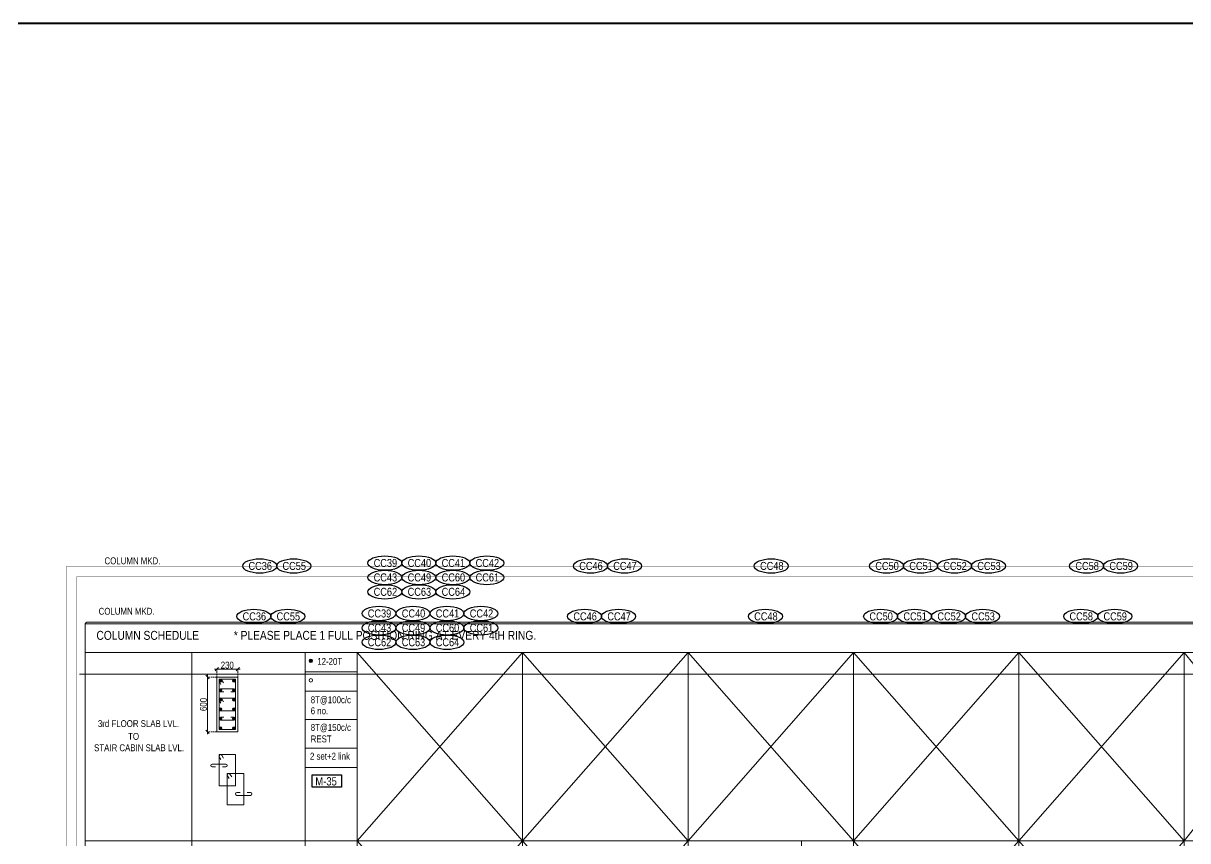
# Model space of a CAD drawing. Header units: millimetres. Extents: x 1112055 to 3390982, y -148532 to 766891.
# Drawn here: x 2683720 to 2734651, y 641182 to 676953 of the extents above; entities that cross this region are included whole.
import ezdxf
from ezdxf.enums import TextEntityAlignment as Align

# ---------------------------------------------------------------- set-up
doc = ezdxf.new("R2010")
doc.units = ezdxf.units.MM
doc.header["$PDMODE"] = 35
doc.header["$PDSIZE"] = -25
doc.linetypes.add('DASHED2', pattern=[0.375, 0.25, -0.125])
doc.linetypes.add('Hidden', pattern=[9.525, 6.35, -3.175])
for name, color, linetype, lineweight in [('B COL. SIZE DIM', 220, 'Continuous', 25), ('B COLSCH', 204, 'Continuous', 20), ('B COLUMN', 1, 'Hidden', 9), ('B STEEL', 34, 'Continuous', 15), ('B TITLE BLOCK', 250, 'Continuous', 0)]:
    doc.layers.add(name, color=color, linetype=linetype, lineweight=lineweight)
doc.layers.add('B TEXT', color=7, linetype='Continuous')
doc.styles.add('dim inside', font='romans.shx', dxfattribs={"width": 0.8, "height": 125})
doc.styles.add('SWINC', font='swissc.ttf')
doc.dimstyles.new('dim inside', dxfattribs={"dimtxt": 125, "dimasz": 100, "dimexe": 0, "dimexo": 0, "dimgap": 10, "dimtad": 0, "dimdec": 0, "dimzin": 0, "dimdsep": 46, "dimtxsty": 'dim inside', "dimblk": 'SMALL', "dimcen": 0.09, "dimadec": 0, "dimazin": 0, "dimtfac": 1, "dimtdec": 0, "dimtofl": 0, "dimtmove": 0, "dimatfit": 3, "dimfxl": 1, "dimtolj": 1, "dimtzin": 0, "dimarcsym": 2})

# ---------------------------------------------------------------- blocks, each defined once
blk = doc.blocks.new('_Oblique')
at = {"color": 0, "linetype": 'ByBlock', "lineweight": -2}
blk.add_line((-0.5, -0.5), (0.5, 0.5), dxfattribs=at)
blk = doc.blocks.new('*D5713')
at = {"layer": 'B COL. SIZE DIM', "color": 250, "lineweight": 9, "ltscale": 250, "transparency": 16777216}
blk.add_line((2692081, 648690), (2693201, 648690), dxfattribs=at)
at = {"layer": 'B COL. SIZE DIM', "color": 250, "linetype": 'DASHED2', "lineweight": 9, "ltscale": 250, "transparency": 16777216}
for p, q in [((2692181, 648345), (2692181, 648690)), ((2693101, 648345), (2693101, 648690))]:
    blk.add_line(p, q, dxfattribs=at)
at = {"layer": 'Defpoints', "color": 0, "lineweight": 40, "transparency": 16777216}
for p in [(2693101, 648690), (2692181, 648345), (2693101, 648345)]:
    blk.add_point(p, dxfattribs=at)
at = {"layer": 'B COL. SIZE DIM', "color": 250, "lineweight": 9, "transparency": 16777216, "xscale": 150, "yscale": 150, "zscale": 150, "rotation": 180}
blk.add_blockref('_Oblique', (2692181, 648690), dxfattribs=at)
at = {"layer": 'B COL. SIZE DIM', "color": 250, "lineweight": 9, "transparency": 16777216, "xscale": 150, "yscale": 150, "zscale": 150}
blk.add_blockref('_Oblique', (2693101, 648690), dxfattribs=at)
at = {"layer": 'B COL. SIZE DIM', "color": 6, "transparency": 16777216, "insert": (2692641, 648865), "char_height": 300, "attachment_point": 5, "style": 'SWINC'}
blk.add_mtext('\\A1;230', dxfattribs=at)
blk = doc.blocks.new('*D5714')
at = {"layer": 'B COL. SIZE DIM', "color": 250, "lineweight": 9, "ltscale": 250, "transparency": 16777216}
blk.add_line((2691777, 648445), (2691777, 645845), dxfattribs=at)
at = {"layer": 'B COL. SIZE DIM', "color": 250, "linetype": 'DASHED2', "lineweight": 9, "ltscale": 250, "transparency": 16777216}
for p, q in [((2692181, 648345), (2691777, 648345)), ((2692181, 645945), (2691777, 645945))]:
    blk.add_line(p, q, dxfattribs=at)
at = {"layer": 'Defpoints', "color": 0, "lineweight": 40, "transparency": 16777216}
for p in [(2692181, 648345), (2691777, 645945), (2692181, 645945)]:
    blk.add_point(p, dxfattribs=at)
at = {"layer": 'B COL. SIZE DIM', "color": 250, "lineweight": 9, "transparency": 16777216, "xscale": 150, "yscale": 150, "zscale": 150}
for p, rotation in [((2691777, 648345), 90), ((2691777, 645945), 270)]:
    blk.add_blockref('_Oblique', p, dxfattribs=dict(at, rotation=rotation))
at = {"layer": 'B COL. SIZE DIM', "color": 6, "transparency": 16777216, "insert": (2691602, 647145), "char_height": 300, "attachment_point": 5, "rotation": 90, "style": 'SWINC'}
blk.add_mtext('\\A1;600', dxfattribs=at)

msp = doc.modelspace()

# ---------------------------------------------------------------- hatches: boundary and pattern name
at = {"layer": 'B STEEL', "lineweight": 9, "ltscale": 0.5}
h = msp.add_hatch(color=34, dxfattribs=at)
edge = h.paths.add_edge_path()
edge.add_arc((2696299.3, 649053.9), 76.8, 0, 360)
h = msp.add_hatch(color=34, dxfattribs=at)
edge = h.paths.add_edge_path()
edge.add_arc((2692344.9, 648180.7), 64, 0, 360)
h = msp.add_hatch(color=34, dxfattribs=at)
edge = h.paths.add_edge_path()
edge.add_arc((2692936.9, 648180.7), 64, 0, 360)
h = msp.add_hatch(color=34, dxfattribs=at)
edge = h.paths.add_edge_path()
edge.add_arc((2692344.9, 647766.3), 64, 0, 360)
h = msp.add_hatch(color=34, dxfattribs=at)
edge = h.paths.add_edge_path()
edge.add_arc((2692344.9, 647351.9), 64, 0, 360)
h = msp.add_hatch(color=3, dxfattribs=at)
edge = h.paths.add_edge_path()
edge.add_arc((2692936.9, 647766.3), 64, 0, 360)
h = msp.add_hatch(color=3, dxfattribs=at)
edge = h.paths.add_edge_path()
edge.add_arc((2692936.9, 647351.9), 64, 0, 360)
h = msp.add_hatch(color=34, dxfattribs=at)
edge = h.paths.add_edge_path()
edge.add_arc((2692344.9, 646937.5), 64, 0, 360)
h = msp.add_hatch(color=3, dxfattribs=at)
edge = h.paths.add_edge_path()
edge.add_arc((2692936.9, 646937.5), 64, 0, 360)
h = msp.add_hatch(color=34, dxfattribs=at)
edge = h.paths.add_edge_path()
edge.add_arc((2692344.9, 646523.2), 64, 0, 360)
h = msp.add_hatch(color=3, dxfattribs=at)
edge = h.paths.add_edge_path()
edge.add_arc((2692936.9, 646523.2), 64, 0, 360)
h = msp.add_hatch(color=34, dxfattribs=at)
edge = h.paths.add_edge_path()
edge.add_arc((2692344.9, 646108.8), 64, 0, 360)
h = msp.add_hatch(color=34, dxfattribs=at)
edge = h.paths.add_edge_path()
edge.add_arc((2692936.9, 646108.8), 64, 0, 360)

# ---------------------------------------------------------------- linework, layer by layer
at = {"color": 2, "lineweight": 40}
msp.add_lwpolyline([(2460595.7, 676953.5), (2855292.1, 676953.5), (2855292.1, 522266.8), (2460595.7, 522266.8)], close=True, dxfattribs=at)
at = {"layer": 'B COLSCH', "color": 250, "lineweight": 0}
for p, q in [((2686433.2, 650677.2), (2686433.2, 574628.3)), ((2686433.2, 650677.2), (2815548.4, 650677.2)), ((2686497.2, 650741.2), (2815484.4, 650741.2)), ((2686433.2, 649422.2), (2815548.4, 649422.2)), ((2691093.8, 649422.2), (2691093.8, 574628.3)), ((2696053, 649422.2), (2696053, 583503.5)), ((2698327.4, 649422.2), (2698327.4, 574628.3)), ((2698327.4, 641182.4), (2705560.9, 649422.2)), ((2705560.9, 641182.4), (2698327.4, 649422.2)), ((2705560.9, 649422.2), (2705560.9, 574628.3)), ((2705560.9, 641182.4), (2712794.5, 649422.2)), ((2712794.5, 641182.4), (2705560.9, 649422.2)), ((2712794.5, 649422.2), (2712794.5, 574628.3)), ((2712794.5, 641182.4), (2720028, 649422.2)), ((2720028, 641182.4), (2712794.5, 649422.2)), ((2720028, 649422.2), (2720028, 574628.3)), ((2720028, 641182.4), (2727261.5, 649422.2)), ((2727261.5, 641182.4), (2720028, 649422.2)), ((2727261.5, 649422.2), (2727261.5, 574628.3)), ((2727261.5, 641182.4), (2734495.1, 649422.2)), ((2734495.1, 641182.4), (2727261.5, 649422.2)), ((2734495.1, 649422.2), (2734495.1, 574628.3)), ((2734495.1, 641182.4), (2741053.4, 649422.2)), ((2741053.4, 641182.4), (2734495.1, 649422.2)), ((2686176, 648470.9), (2815291.2, 648470.9)), ((2696053, 648577.2), (2698327.4, 648577.2)), ((2696053, 647732.2), (2698327.4, 647732.2)), ((2696053, 646482.5), (2698327.4, 646482.5)), ((2696053, 645232.7), (2698327.4, 645232.7)), ((2696053, 644387.7), (2698327.4, 644387.7)), ((2686433.2, 641182.4), (2815548.4, 641182.4)), ((2698327.4, 632942.5), (2705560.9, 641182.4)), ((2705560.9, 632942.5), (2698327.4, 641182.4)), ((2705560.9, 632942.5), (2712794.5, 641182.4)), ((2712794.5, 632942.5), (2705560.9, 641182.4)), ((2717753.6, 641182.4), (2717753.6, 583503.5)), ((2720028, 632942.5), (2727261.5, 641182.4)), ((2727261.5, 632942.5), (2720028, 641182.4)), ((2727261.5, 632942.5), (2734495.1, 641182.4)), ((2734495.1, 632942.5), (2727261.5, 641182.4))]:
    msp.add_line(p, q, dxfattribs=at)
msp.add_arc((2686497.2, 650677.2), 64, 90, 180, dxfattribs=at)
at = {"layer": 'B COLUMN', "color": 1, "linetype": 'ByBlock', "lineweight": 20}
msp.add_lwpolyline([(2692180.9, 645944.7), (2693100.9, 645944.7), (2693100.9, 648344.7), (2692180.9, 648344.7)], close=True, dxfattribs=at)
at = {"layer": 'B STEEL', "color": 34, "lineweight": 9, "ltscale": 0.5}
for points in [[(2692280.9, 646873.5), (2693000.9, 646873.5), (2693000.9, 648244.7), (2692280.9, 648244.7)], [(2692280.9, 647416), (2693000.9, 647416), (2693000.9, 646044.7), (2692280.9, 646044.7)], [(2692280.9, 643581.8), (2693000.9, 643581.8), (2693000.9, 644953), (2692280.9, 644953)], [(2692640.9, 644124.2), (2693360.9, 644124.2), (2693360.9, 642753), (2692640.9, 642753)]]:
    msp.add_lwpolyline(points, close=True, dxfattribs=at)
for points in [[(2692365.2, 648025.7), (2692290.4, 648147.2, -1), (2692399.4, 648214.3), (2692474.2, 648092.8)], [(2692487.6, 647702.3), (2692344.9, 647702.3, -1), (2692344.9, 647830.3), (2692936.9, 647830.3, -1), (2692936.9, 647702.3), (2692794.2, 647702.3)], [(2692365.2, 647196.9), (2692290.4, 647318.4, -1), (2692399.4, 647385.5), (2692474.2, 647264)], [(2692487.6, 646587.2), (2692344.9, 646587.2, 1), (2692344.9, 646459.1), (2692936.9, 646459.1, 1), (2692936.9, 646587.2), (2692794.2, 646587.2)], [(2692365.2, 644733.9), (2692290.4, 644855.4, -1), (2692399.4, 644922.5), (2692474.2, 644801)], [(2692127.6, 644410.6), (2691984.9, 644410.6, -1), (2691984.9, 644538.6), (2692576.9, 644538.6, -1), (2692576.9, 644410.6), (2692434.2, 644410.6)], [(2692725.2, 643905.1), (2692650.4, 644026.6, -1), (2692759.4, 644093.7), (2692834.2, 643972.3)], [(2693207.6, 643295.4), (2693064.9, 643295.4, 1), (2693064.9, 643167.4), (2693656.9, 643167.4, 1), (2693656.9, 643295.4), (2693514.2, 643295.4)]]:
    msp.add_lwpolyline(points, format="xyb", dxfattribs=at)
for centre, radius in [((2696299.3, 649053.9), 76.8), ((2692344.9, 648180.7), 64), ((2692936.9, 648180.7), 64), ((2696299.3, 648203.6), 76.8), ((2692344.9, 647766.3), 64), ((2692344.9, 647351.9), 64), ((2692344.9, 646937.5), 64), ((2692344.9, 646523.2), 64), ((2692344.9, 646108.8), 64), ((2692936.9, 646108.8), 64)]:
    msp.add_circle(centre, radius, dxfattribs=at)
at = {"layer": 'B STEEL', "color": 3, "lineweight": 9, "ltscale": 0.5}
for centre in [(2692936.9, 647766.3), (2692936.9, 647351.9), (2692936.9, 646937.5), (2692936.9, 646523.2)]:
    msp.add_circle(centre, 64, dxfattribs=at)
at = {"layer": 'B TEXT', "color": 1}
msp.add_lwpolyline([(2696356.6, 644058.6), (2697631.2, 644058.6), (2697631.2, 643520.7), (2696356.6, 643520.7)], close=True, dxfattribs=at)
at = {"layer": 'B TEXT', "color": 250}
for centre in [(2694060.5, 653203.9), (2695547.3, 653203.9), (2699535.4, 653331.8), (2701022.2, 653331.8), (2702509, 653331.8), (2703995.9, 653331.8), (2708527.6, 653203.9), (2710014.4, 653203.9), (2716436.3, 653203.9), (2721477.3, 653203.9), (2722964.2, 653203.9), (2724451, 653203.9), (2725937.8, 653203.9), (2730228.2, 653203.9), (2731715.1, 653203.9), (2699535.4, 652701.7), (2701022.2, 652701.7), (2702509, 652701.7), (2703995.9, 652701.7), (2699535.4, 652071.6), (2701022.2, 652071.6), (2702509, 652071.6), (2699278.2, 651125.5), (2700765, 651125.5), (2702251.8, 651125.5), (2703738.6, 651125.5), (2693803.3, 650997.6), (2695290.1, 650997.6), (2708270.4, 650997.6), (2709757.2, 650997.6), (2716179.1, 650997.6), (2721220.1, 650997.6), (2722706.9, 650997.6), (2724193.8, 650997.6), (2725680.6, 650997.6), (2729971, 650997.6), (2731457.8, 650997.6), (2699278.2, 650495.4), (2700765, 650495.4), (2702251.8, 650495.4), (2703738.6, 650495.4), (2699278.2, 649865.3), (2700765, 649865.3), (2702251.8, 649865.3)]:
    msp.add_ellipse(centre, major_axis=(743.4, 0), ratio=0.4237999, dxfattribs=at)
at = {"layer": 'B TITLE BLOCK', "color": 1, "const_width": 10.1}
msp.add_lwpolyline([(2685611, 653192.3), (2685611, 555757.1), (2829761.4, 555757.1), (2829761.4, 653192.3)], close=True, dxfattribs=at)
at = {"layer": 'B TITLE BLOCK', "color": 250, "lineweight": 0, "const_width": 10.1}
msp.add_lwpolyline([(2686059.5, 652743.9), (2686059.5, 556205.5), (2829312.9, 556205.5), (2829312.9, 652743.9)], close=True, dxfattribs=at)

# ---------------------------------------------------------------- texts
at = {"layer": 'B TEXT', "color": 1, "style": 'SWINC'}
for s, height, p in [('COLUMN MKD.', 300, (2687273.5, 653280.2)), ('COLUMN MKD.', 300, (2687016.3, 651073.9)), ('COLUMN SCHEDULE', 389.727, (2686920.4, 649974.1)), ('* PLEASE PLACE 1 FULL POSITION RING AT EVERY 4tH RING.', 389.727, (2692927.8, 649974.1))]:
    msp.add_text(s, height=height, dxfattribs=at).set_placement(p)
at = {"layer": 'B TEXT', "color": 6, "style": 'SWINC'}
for s, p in [('CC39', (2699045.4, 653159.7)), ('CC40', (2700532.2, 653159.7)), ('CC41', (2702019, 653159.7)), ('CC42', (2703505.8, 653159.7)), ('CC36', (2693570.5, 653031.9)), ('CC55', (2695057.3, 653031.9)), ('CC46', (2708037.6, 653031.9)), ('CC47', (2709524.4, 653031.9)), ('CC48', (2715946.3, 653031.9)), ('CC50', (2720987.3, 653031.9)), ('CC51', (2722474.1, 653031.9)), ('CC52', (2723961, 653031.9)), ('CC53', (2725447.8, 653031.9)), ('CC58', (2729738.2, 653031.9)), ('CC59', (2731225, 653031.9)), ('CC43', (2699045.4, 652529.6)), ('CC49', (2700532.2, 652529.6)), ('CC60', (2702019, 652529.6)), ('CC61', (2703505.8, 652529.6)), ('CC62', (2699045.4, 651899.5)), ('CC63', (2700532.2, 651899.5)), ('CC64', (2702019, 651899.5)), ('CC36', (2693313.3, 650825.6)), ('CC55', (2694800.1, 650825.6)), ('CC39', (2698788.1, 650953.4)), ('CC40', (2700275, 650953.4)), ('CC41', (2701761.8, 650953.4)), ('CC42', (2703248.6, 650953.4)), ('CC46', (2707780.4, 650825.6)), ('CC47', (2709267.2, 650825.6)), ('CC48', (2715689.1, 650825.6)), ('CC50', (2720730.1, 650825.6)), ('CC51', (2722216.9, 650825.6)), ('CC52', (2723703.8, 650825.6)), ('CC53', (2725190.6, 650825.6)), ('CC58', (2729481, 650825.6)), ('CC59', (2730967.8, 650825.6)), ('CC43', (2698788.1, 650323.3)), ('CC49', (2700275, 650323.3)), ('CC60', (2701761.8, 650323.3)), ('CC61', (2703248.6, 650323.3)), ('CC62', (2698788.1, 649693.2)), ('CC63', (2700275, 649693.2)), ('CC64', (2701761.8, 649693.2))]:
    msp.add_text(s, height=350, dxfattribs=at).set_placement(p)
at = {"layer": 'B TEXT', "style": 'SWINC'}
for s, p in [('12-20T', (2696577.8, 648879.3)), ('8T@100c/c', (2696290.8, 647199.5)), ('6 no.', (2696290.8, 646717.7)), ('8T@150c/c', (2696290.8, 645989.6)), ('REST', (2696290.8, 645487.2)), ('2 set+2 link', (2696259.3, 644730.2))]:
    msp.add_text(s, height=300, dxfattribs=at).set_placement(p)
at = {"layer": 'B TEXT', "color": 1, "style": 'SWINC'}
for s, height, p in [('3rd FLOOR SLAB LVL.', 300, (2686983.4, 646066.6)), ('TO', 300, (2688305.1, 645508.5)), ('STAIR CABIN SLAB LVL.', 300, (2686816.4, 645009.3)), ('M-35', 360, (2696494, 643494.1))]:
    msp.add_text(s, height=height, dxfattribs=at).set_placement(p, align=Align.BOTTOM_LEFT)

# ---------------------------------------------------------------- dimensions: what is measured, and where the dimension line sits
at = {"layer": 'B COL. SIZE DIM', "color": 250, "ltscale": 250}
dim = msp.add_linear_dim(base=(2693100.9, 648689.7), p1=(2692180.9, 648344.7), p2=(2693100.9, 648344.7), dimstyle='dim inside', override={"dimtxt": 300, "dimasz": 150, "dimgap": 25, "dimtad": 3, "dimlfac": 0.25, "dimtxsty": 'SWINC', "dimblk1": 'Oblique', "dimblk2": 'Oblique', "dimsah": 1, "dimdle": 100, "dimclrd": 250, "dimclre": 250, "dimclrt": 6, "dimfxl": 1000, "dimlwd": 9, "dimlwe": 9}, dxfattribs=at)
dim.commit()
dim.dimension.update_dxf_attribs({"geometry": '*D5713', "text_midpoint": (2692640.9, 648864.7)})
dim = msp.add_linear_dim(base=(2691777, 645944.7), p1=(2692180.9, 648344.7), p2=(2692180.9, 645944.7), angle=90, dimstyle='dim inside', override={"dimtxt": 300, "dimasz": 150, "dimgap": 25, "dimtad": 3, "dimlfac": 0.25, "dimtxsty": 'SWINC', "dimblk1": 'Oblique', "dimblk2": 'Oblique', "dimsah": 1, "dimdle": 100, "dimclrd": 250, "dimclre": 250, "dimclrt": 6, "dimfxl": 1000, "dimlwd": 9, "dimlwe": 9}, dxfattribs=at)
dim.commit()
dim.dimension.update_dxf_attribs({"geometry": '*D5714', "text_midpoint": (2691602, 647144.7)})

doc.saveas('drawing.dxf')
